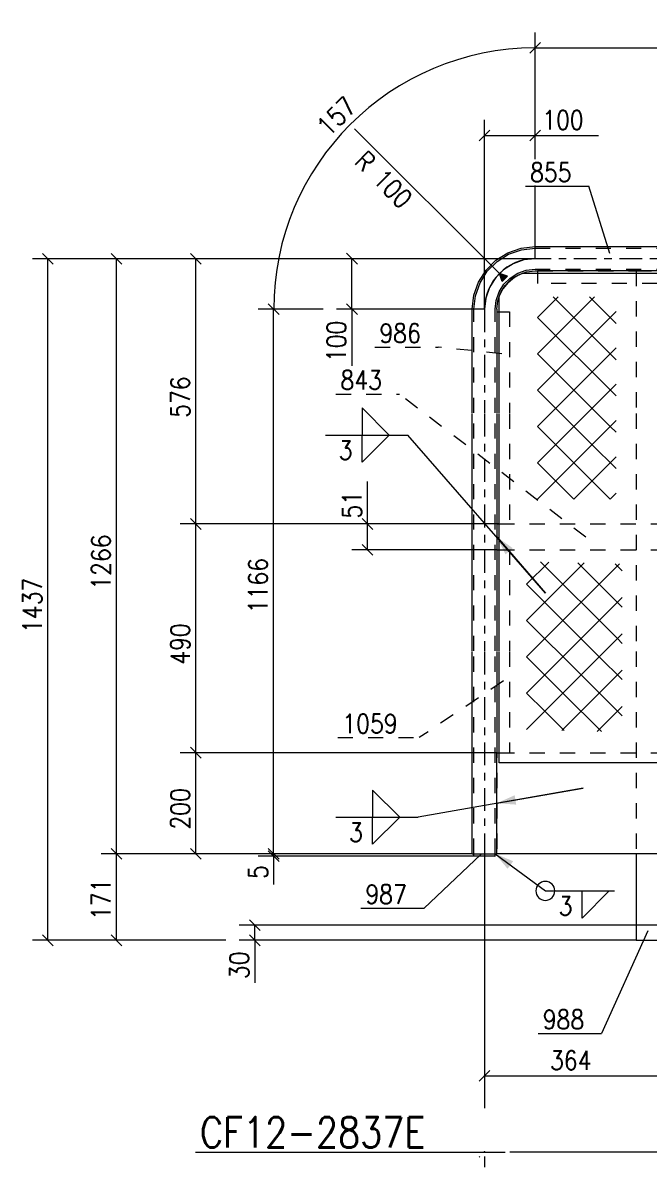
# Model space of a CAD drawing. Header units: millimetres. Extents: x 5 to 846, y 5 to 599.
# Drawn here: x 469.5 to 552.1, y 257.9 to 408.8 of the extents above; entities that cross this region are included whole.
import ezdxf

# ---------------------------------------------------------------- set-up
doc = ezdxf.new("R2010")
doc.units = ezdxf.units.MM
for name, pattern in [('XKITLINE00', [0]), ('XKITLINE02', [4, 2, -2]), ('XKITLINE03', [6, 3, -1, 1, -1])]:
    doc.linetypes.add(name, pattern=pattern)
for name, color, linetype, lineweight in [('Cota', 4, 'Continuous', 0), ('Marca da peça', 2, 'Continuous', 0), ('Objeto gráfico', 3, 'Continuous', 0), ('Peça', 2, 'Continuous', 0), ('Solda', 1, 'Continuous', 0), ('Texto', 7, 'Continuous', 0)]:
    doc.layers.add(name, color=color, linetype=linetype, lineweight=lineweight)
doc.styles.add('ROMANS', font='ROMANS__.TTF')
doc.styles.add('SIMPLEX', font='SIMPLEX_.TTF')

# ---------------------------------------------------------------- blocks, each defined once
blk = doc.blocks.new('*A82')
at = {"layer": 'Peça', "color": 4, "linetype": 'XKITLINE00', "lineweight": 0}
for p, q in [((531.96, 339.32), (532.3, 339.32)), ((531.96, 339.32), (531.96, 325.98)), ((531.96, 325.88), (531.96, 312.55)), ((531.96, 312.55), (532.3, 312.55))]:
    blk.add_line(p, q, dxfattribs=at)
at = {"layer": 'Peça', "color": 7, "linetype": 'XKITLINE02', "lineweight": 0}
for p, q in [((532.3, 339.32), (533.63, 339.32)), ((533.63, 339.32), (533.63, 325.98)), ((533.63, 325.88), (533.63, 312.55)), ((532.3, 312.55), (533.63, 312.55))]:
    blk.add_line(p, q, dxfattribs=at)
blk = doc.blocks.new('*A83')
at = {"layer": 'Peça', "color": 4, "linetype": 'XKITLINE00', "lineweight": 0}
for p, q in [((531.96, 370.71), (532.3, 370.71)), ((531.96, 370.71), (531.96, 357.37)), ((531.96, 357.27), (531.96, 342.72)), ((531.96, 342.72), (532.3, 342.72))]:
    blk.add_line(p, q, dxfattribs=at)
at = {"layer": 'Peça', "color": 7, "linetype": 'XKITLINE02', "lineweight": 0}
for p, q in [((532.3, 370.71), (533.63, 370.71)), ((533.63, 370.71), (533.63, 357.37)), ((533.63, 357.27), (533.63, 342.72)), ((532.3, 342.72), (533.63, 342.72))]:
    blk.add_line(p, q, dxfattribs=at)
blk = doc.blocks.new('*A86')
at = {"layer": 'Peça', "color": 4, "linetype": 'XKITLINE00', "lineweight": 0}
for p, q in [((528.95, 298.9), (528.95, 299.22)), ((531.71, 298.9), (528.95, 298.9)), ((530.35, 299.22), (530.35, 298.9)), ((531.75, 298.9), (531.71, 298.9)), ((531.75, 298.9), (531.75, 299.22))]:
    blk.add_line(p, q, dxfattribs=at)
at = {"layer": 'Peça', "color": 7, "linetype": 'XKITLINE02', "lineweight": 0}
for p, q in [((528.95, 299.22), (531.75, 299.22)), ((531.71, 298.9), (531.75, 298.9))]:
    blk.add_line(p, q, dxfattribs=at)
blk = doc.blocks.new('*A87')
at = {"layer": 'Peça', "color": 4, "linetype": 'XKITLINE00', "lineweight": 0}
for p, q in [((531.96, 299.22), (531.96, 312.55)), ((531.96, 312.55), (532.3, 312.55)), ((604.86, 312.55), (605.19, 312.55)), ((605.19, 312.55), (605.19, 299.22)), ((569.13, 299.22), (531.96, 299.22)), ((605.19, 299.22), (569.23, 299.22))]:
    blk.add_line(p, q, dxfattribs=at)
at = {"layer": 'Peça', "color": 7, "linetype": 'XKITLINE02', "lineweight": 0}
for p, q in [((532.3, 312.55), (569.13, 312.55)), ((569.23, 312.55), (604.86, 312.55))]:
    blk.add_line(p, q, dxfattribs=at)
blk = doc.blocks.new('*A88')
at = {"layer": 'Peça', "color": 4, "linetype": 'XKITLINE00', "lineweight": 0}
for p, q in [((533.47, 374.59), (532.78, 373.74)), ((534.32, 375.28), (533.47, 374.59)), ((535.31, 375.76), (534.32, 375.28)), ((569.13, 375.76), (535.31, 375.76)), ((601.85, 375.76), (569.23, 375.76)), ((601.85, 375.76), (602.83, 375.28)), ((603.69, 374.59), (602.83, 375.28)), ((604.37, 373.74), (603.69, 374.59)), ((532.78, 373.74), (532.3, 372.76)), ((604.86, 372.76), (604.37, 373.74)), ((532.3, 357.37), (532.3, 372.76)), ((604.86, 357.37), (604.86, 372.76)), ((532.3, 325.98), (532.3, 357.27)), ((604.86, 325.98), (604.86, 357.27)), ((532.3, 311.22), (532.3, 325.88)), ((604.86, 311.22), (604.86, 325.88)), ((569.13, 311.22), (532.3, 311.22)), ((604.86, 311.22), (569.23, 311.22))]:
    blk.add_line(p, q, dxfattribs=at)
at = {"layer": 'Peça', "color": 7, "linetype": 'XKITLINE02', "lineweight": 0}
for p, q in [((532.78, 373.74), (533.47, 374.59)), ((533.47, 374.59), (534.32, 375.28)), ((602.83, 375.28), (603.69, 374.59)), ((603.69, 374.59), (604.37, 373.74))]:
    blk.add_line(p, q, dxfattribs=at)
blk = doc.blocks.new('*A89')
at = {"layer": 'Peça', "color": 4, "linetype": 'XKITLINE00', "lineweight": 0}
for p, q in [((532.3, 342.72), (531.96, 342.72)), ((531.96, 342.72), (531.96, 339.32)), ((604.86, 342.72), (605.19, 342.72)), ((605.19, 342.72), (605.19, 339.32)), ((531.96, 339.32), (532.3, 339.32)), ((604.86, 339.32), (605.19, 339.32))]:
    blk.add_line(p, q, dxfattribs=at)
at = {"layer": 'Peça', "color": 7, "linetype": 'XKITLINE02', "lineweight": 0}
for p, q in [((532.3, 342.72), (569.13, 342.72)), ((569.23, 342.72), (604.86, 342.72)), ((532.3, 339.32), (569.13, 339.32)), ((569.23, 339.32), (604.86, 339.32))]:
    blk.add_line(p, q, dxfattribs=at)
blk = doc.blocks.new('*A90')
at = {"layer": 'Peça', "color": 4, "linetype": 'XKITLINE00', "lineweight": 0}
for p, q in [((569.13, 376.1), (537.35, 376.1)), ((537.35, 376.1), (537.35, 375.76)), ((599.8, 376.1), (569.23, 376.1)), ((599.8, 376.1), (599.8, 375.76))]:
    blk.add_line(p, q, dxfattribs=at)
at = {"layer": 'Peça', "color": 7, "linetype": 'XKITLINE02', "lineweight": 0}
for p, q in [((537.35, 375.76), (537.35, 374.43)), ((569.13, 374.43), (537.35, 374.43)), ((599.8, 374.43), (569.23, 374.43)), ((599.8, 375.76), (599.8, 374.43))]:
    blk.add_line(p, q, dxfattribs=at)
blk = doc.blocks.new('*A91')
at = {"layer": 'Peça', "color": 7, "linetype": 'XKITLINE02', "lineweight": 0}
for p, q in [((550.35, 376.1), (554.59, 376.1)), ((550.35, 376.1), (550.35, 357.37)), ((554.16, 376.1), (554.16, 357.37)), ((554.59, 376.1), (554.59, 357.37)), ((554.16, 371.43), (554.59, 371.43)), ((550.35, 357.27), (550.35, 325.98)), ((554.16, 357.27), (554.16, 325.98)), ((554.59, 357.27), (554.59, 325.98)), ((550.35, 325.88), (550.35, 299.22)), ((554.16, 325.88), (554.16, 287.8)), ((554.59, 325.88), (554.59, 299.22))]:
    blk.add_line(p, q, dxfattribs=at)
at = {"layer": 'Peça', "color": 4, "linetype": 'XKITLINE00', "lineweight": 0}
for p, q in [((550.35, 299.22), (550.35, 287.8)), ((554.59, 287.8), (554.59, 299.22)), ((550.35, 287.8), (554.59, 287.8))]:
    blk.add_line(p, q, dxfattribs=at)
blk = doc.blocks.new('*A92')
at = {"layer": 'Peça', "color": 4, "linetype": 'XKITLINE00', "lineweight": 0}
for p, q in [((533.43, 378.5), (535.18, 379.11)), ((535.18, 379.11), (537.02, 379.32)), ((537.02, 379.32), (569.13, 379.32)), ((569.23, 379.32), (600.13, 379.32)), ((600.13, 379.32), (601.98, 379.11)), ((601.98, 379.11), (603.73, 378.5)), ((530.55, 376.2), (531.86, 377.51)), ((531.86, 377.51), (533.43, 378.5)), ((603.73, 378.5), (605.29, 377.51)), ((605.29, 377.51), (606.61, 376.2)), ((529.56, 374.63), (530.55, 376.2)), ((534.83, 375.6), (535.9, 375.97)), ((535.9, 375.97), (537.02, 376.1)), ((537.02, 376.1), (537.35, 376.1)), ((599.8, 376.1), (600.13, 376.1)), ((600.13, 376.1), (601.26, 375.97)), ((601.26, 375.97), (602.33, 375.6)), ((607.59, 374.63), (606.61, 376.2)), ((528.95, 372.88), (529.56, 374.63)), ((533.07, 374.19), (533.87, 374.99)), ((533.87, 374.99), (534.83, 375.6)), ((602.33, 375.6), (603.29, 374.99)), ((603.29, 374.99), (604.09, 374.19)), ((608.2, 372.88), (607.59, 374.63)), ((528.74, 371.04), (528.95, 372.88)), ((532.09, 372.17), (532.47, 373.23)), ((532.47, 373.23), (533.07, 374.19)), ((604.69, 373.23), (604.09, 374.19)), ((605.06, 372.17), (604.69, 373.23)), ((608.41, 371.04), (608.2, 372.88)), ((531.96, 371.04), (532.09, 372.17)), ((605.19, 371.04), (605.06, 372.17)), ((528.74, 357.37), (528.74, 371.04)), ((531.96, 371.04), (531.96, 370.71)), ((605.19, 371.04), (605.19, 370.71)), ((608.41, 357.37), (608.41, 371.04)), ((528.74, 325.98), (528.74, 357.27)), ((608.41, 325.98), (608.41, 357.27)), ((528.74, 299.22), (528.74, 325.88)), ((608.41, 299.22), (608.41, 325.88)), ((528.74, 299.22), (531.96, 299.22)), ((605.19, 299.22), (608.41, 299.22))]:
    blk.add_line(p, q, dxfattribs=at)
at = {"layer": 'Peça', "color": 7, "linetype": 'XKITLINE02', "lineweight": 0}
for p, q in [((533.52, 378.3), (535.23, 378.9)), ((535.23, 378.9), (537.02, 379.1)), ((537.02, 379.1), (569.13, 379.1)), ((569.23, 379.1), (600.13, 379.1)), ((600.13, 379.1), (601.93, 378.9)), ((601.93, 378.9), (603.63, 378.3)), ((532, 377.34), (533.52, 378.3)), ((603.63, 378.3), (605.16, 377.34)), ((529.76, 374.54), (530.72, 376.07)), ((530.72, 376.07), (532, 377.34)), ((534.73, 375.79), (535.85, 376.18)), ((535.85, 376.18), (537.02, 376.31)), ((537.02, 376.31), (569.13, 376.31)), ((537.35, 376.1), (569.13, 376.1)), ((569.23, 376.31), (600.13, 376.31)), ((569.23, 376.1), (599.8, 376.1)), ((600.13, 376.31), (601.31, 376.18)), ((601.31, 376.18), (602.42, 375.79)), ((605.16, 377.34), (606.44, 376.07)), ((607.4, 374.54), (606.44, 376.07)), ((529.16, 372.83), (529.76, 374.54)), ((532.9, 374.33), (533.73, 375.16)), ((533.73, 375.16), (534.73, 375.79)), ((602.42, 375.79), (603.42, 375.16)), ((603.42, 375.16), (604.26, 374.33)), ((607.99, 372.83), (607.4, 374.54)), ((528.96, 371.04), (529.16, 372.83)), ((531.88, 372.21), (532.27, 373.33)), ((532.27, 373.33), (532.9, 374.33)), ((604.89, 373.33), (604.26, 374.33)), ((605.28, 372.21), (604.89, 373.33)), ((608.19, 371.04), (607.99, 372.83)), ((531.75, 371.04), (531.88, 372.21)), ((605.41, 371.04), (605.28, 372.21)), ((528.96, 357.37), (528.96, 371.04)), ((531.75, 357.37), (531.75, 371.04)), ((531.96, 370.71), (531.96, 357.37)), ((605.19, 370.71), (605.19, 357.37)), ((605.41, 357.37), (605.41, 371.04)), ((608.19, 357.37), (608.19, 371.04)), ((528.96, 325.98), (528.96, 357.27)), ((531.75, 325.98), (531.75, 357.27)), ((531.96, 357.27), (531.96, 325.98)), ((605.19, 357.27), (605.19, 325.98)), ((605.41, 325.98), (605.41, 357.27)), ((608.19, 325.98), (608.19, 357.27)), ((528.96, 299.22), (528.96, 325.88)), ((531.75, 299.22), (531.75, 325.88)), ((531.96, 325.88), (531.96, 299.22)), ((605.19, 325.88), (605.19, 299.22)), ((605.41, 299.22), (605.41, 325.88)), ((608.19, 299.22), (608.19, 325.88))]:
    blk.add_line(p, q, dxfattribs=at)
at = {"layer": 'Peça', "color": 7, "linetype": 'XKITLINE03', "lineweight": 0}
for p, q in [((535.54, 377.54), (534.13, 377.05)), ((537.02, 377.71), (535.54, 377.54)), ((569.13, 377.71), (537.02, 377.71)), ((600.13, 377.71), (569.23, 377.71)), ((601.62, 377.54), (600.13, 377.71)), ((603.03, 377.05), (601.62, 377.54)), ((532.86, 376.25), (531.81, 375.2)), ((534.13, 377.05), (532.86, 376.25)), ((604.29, 376.25), (603.03, 377.05)), ((605.35, 375.2), (604.29, 376.25)), ((531.81, 375.2), (531.01, 373.93)), ((606.14, 373.93), (605.35, 375.2)), ((531.01, 373.93), (530.52, 372.52)), ((606.63, 372.52), (606.14, 373.93)), ((530.52, 372.52), (530.35, 371.04)), ((606.8, 371.04), (606.63, 372.52)), ((530.35, 371.04), (530.35, 357.37)), ((606.8, 357.37), (606.8, 371.04)), ((530.35, 357.27), (530.35, 325.98)), ((606.8, 325.98), (606.8, 357.27)), ((530.35, 325.88), (530.35, 299.22)), ((606.8, 299.22), (606.8, 325.88))]:
    blk.add_line(p, q, dxfattribs=at)
blk = doc.blocks.new('*A143')
at = {"layer": 'Objeto gráfico', "color": 2, "linetype": 'XKITLINE00', "lineweight": 0}
for p, q in [((535.9, 334.78), (538.82, 337.7)), ((535.9, 329.99), (543.49, 337.58)), ((535.9, 325.2), (548.16, 337.47)), ((547.87, 327.6), (537.75, 337.73)), ((548.5, 331.76), (542.66, 337.6)), ((548.5, 336.55), (547.57, 337.48)), ((545.48, 325.2), (535.9, 334.78)), ((535.9, 320.41), (548.5, 333.01)), ((543.08, 322.81), (535.9, 329.99)), ((535.9, 315.62), (548.5, 328.23)), ((548.5, 326.97), (547.87, 327.6)), ((540.69, 320.41), (535.9, 325.2)), ((548.5, 322.18), (545.48, 325.2)), ((540.55, 315.48), (548.5, 323.44)), ((548.5, 317.39), (543.08, 322.81)), ((538.3, 318.02), (535.9, 320.41)), ((545.78, 315.33), (540.69, 320.41)), ((545.2, 315.34), (548.5, 318.65)), ((540.84, 315.48), (538.3, 318.02))]:
    blk.add_line(p, q, dxfattribs=at)
blk = doc.blocks.new('*A144')
at = {"layer": 'Objeto gráfico', "color": 2, "linetype": 'XKITLINE00', "lineweight": 0}
for p, q in [((537.34, 369.95), (540.07, 372.68)), ((537.34, 365.16), (544.84, 372.66)), ((547.69, 364.39), (539.4, 372.68)), ((547.69, 369.18), (544.2, 372.66)), ((537.34, 360.37), (547.69, 370.73)), ((547.69, 359.6), (537.34, 369.95)), ((537.34, 355.58), (547.69, 365.94)), ((546.92, 355.58), (537.34, 365.16)), ((537.34, 350.79), (547.69, 361.15)), ((544.52, 353.19), (537.34, 360.37)), ((537.34, 346), (547.69, 356.36)), ((542.13, 350.79), (537.34, 355.58)), ((547.69, 354.81), (546.92, 355.58)), ((547.69, 350.02), (544.52, 353.19)), ((539.73, 348.4), (537.34, 350.79)), ((542.13, 346), (547.69, 351.57)), ((546.92, 346), (542.13, 350.79)), ((542.13, 346), (539.73, 348.4)), ((546.92, 346), (547.69, 346.78))]:
    blk.add_line(p, q, dxfattribs=at)
blk = doc.blocks.new('*A386')
at = {"layer": 'Cota', "color": 7, "linetype": 'XKITLINE00', "lineweight": 0}
for p, q in [((531.96, 312.55), (490.22, 312.55)), ((491.56, 313.26), (492.98, 311.84)), ((492.27, 299.22), (492.27, 312.55)), ((528.74, 299.22), (490.22, 299.22)), ((491.56, 299.92), (492.98, 298.51))]:
    blk.add_line(p, q, dxfattribs=at)
at = {"layer": 'Cota', "color": 3}
for p in [(492.27, 312.55), (492.27, 299.22)]:
    blk.add_point(p, dxfattribs=at)
at = {"layer": 'Cota', "color": 3, "style": 'SIMPLEX', "width": 0.85}
blk.add_text('200', height=2.5, rotation=90.0002, dxfattribs=at).set_placement((491.47, 302.4))
blk = doc.blocks.new('*A387')
at = {"layer": 'Cota', "color": 7, "linetype": 'XKITLINE00', "lineweight": 0}
for p, q in [((537.02, 377.71), (479.78, 377.71)), ((481.13, 378.41), (482.54, 377)), ((481.83, 299.22), (481.83, 377.71)), ((528.74, 299.22), (479.78, 299.22)), ((481.13, 299.92), (482.54, 298.51))]:
    blk.add_line(p, q, dxfattribs=at)
at = {"layer": 'Cota', "color": 3}
for p in [(481.83, 377.71), (481.83, 299.22)]:
    blk.add_point(p, dxfattribs=at)
at = {"layer": 'Cota', "color": 3, "style": 'SIMPLEX', "width": 0.85}
blk.add_text('1266', height=2.5, rotation=90.0002, dxfattribs=at).set_placement((481.03, 334.05))
blk = doc.blocks.new('*A388')
at = {"layer": 'Cota', "color": 7, "linetype": 'XKITLINE00', "lineweight": 0}
for p, q in [((528.74, 299.22), (479.78, 299.22)), ((481.13, 299.92), (482.54, 298.51)), ((481.83, 287.8), (481.83, 299.22)), ((481.13, 288.5), (482.54, 287.09)), ((496.25, 287.8), (479.78, 287.8)), ((550.35, 287.8), (499.75, 287.8))]:
    blk.add_line(p, q, dxfattribs=at)
at = {"layer": 'Cota', "color": 3}
for p in [(481.83, 299.22), (481.83, 287.8)]:
    blk.add_point(p, dxfattribs=at)
at = {"layer": 'Cota', "color": 3, "style": 'SIMPLEX', "width": 0.85}
blk.add_text('171', height=2.5, rotation=90.0002, dxfattribs=at).set_placement((481.03, 290.49))
blk = doc.blocks.new('*A389')
at = {"layer": 'Cota', "color": 7, "linetype": 'XKITLINE00', "lineweight": 0}
for p, q in [((537.02, 377.71), (470.72, 377.71)), ((472.07, 378.41), (473.48, 377)), ((472.77, 287.8), (472.77, 377.71)), ((472.07, 288.5), (473.48, 287.09)), ((496.25, 287.8), (470.72, 287.8)), ((550.35, 287.8), (499.75, 287.8))]:
    blk.add_line(p, q, dxfattribs=at)
at = {"layer": 'Cota', "color": 3}
for p in [(472.77, 377.71), (472.77, 287.8)]:
    blk.add_point(p, dxfattribs=at)
at = {"layer": 'Cota', "color": 3, "style": 'SIMPLEX', "width": 0.85}
blk.add_text('1437', height=2.5, rotation=90.0002, dxfattribs=at).set_placement((471.97, 328.34))
blk = doc.blocks.new('*A392')
at = {"layer": 'Texto', "color": 4, "linetype": 'XKITLINE00', "lineweight": 0}
blk.add_line((492.22, 259.87), (533.09, 259.87), dxfattribs=at)
at = {"layer": 'Texto', "color": 4, "style": 'ROMANS', "width": 0.85}
blk.add_text('CF12-2837E', height=4, dxfattribs=at).set_placement((492.82, 260.47))
blk = doc.blocks.new('*A396')
at = {"layer": 'Solda'}
blk.add_hatch(color=7, dxfattribs=at).paths.add_polyline_path([(531.96, 341.02), (534.07, 339.53), (533.12, 338.71)], flags=17)
at = {"layer": 'Solda', "color": 3, "linetype": 'XKITLINE00', "lineweight": 0}
for p, q in [((517.78, 354.45), (514.2, 358.02)), ((514.2, 358.02), (514.2, 354.45)), ((514.2, 354.45), (517.78, 354.45)), ((514.2, 354.45), (517.78, 354.45)), ((517.78, 354.45), (514.2, 350.88)), ((514.2, 350.88), (514.2, 354.45))]:
    blk.add_line(p, q, dxfattribs=at)
at = {"layer": 'Solda', "color": 7, "linetype": 'XKITLINE00', "lineweight": 0}
for p, q in [((509.36, 354.45), (520.24, 354.45)), ((538.37, 333.57), (520.24, 354.45)), ((531.96, 341.02), (538.37, 333.57))]:
    blk.add_line(p, q, dxfattribs=at)
at = {"layer": 'Solda', "color": 3, "style": 'ROMANS', "width": 0.85}
blk.add_text('3', height=2.5, dxfattribs=at).set_placement((511.11, 351.2))
blk = doc.blocks.new('*A397')
at = {"layer": 'Solda'}
blk.add_hatch(color=7, dxfattribs=at).paths.add_polyline_path([(531.96, 305.88), (534.32, 306.93), (534.53, 305.7)], flags=17)
at = {"layer": 'Solda', "color": 3, "linetype": 'XKITLINE00', "lineweight": 0}
for p, q in [((519.16, 304.03), (515.59, 307.6)), ((515.59, 307.6), (515.59, 304.03)), ((515.59, 304.03), (519.16, 304.03)), ((515.59, 304.03), (519.16, 304.03)), ((519.16, 304.03), (515.59, 300.46)), ((515.59, 300.46), (515.59, 304.03))]:
    blk.add_line(p, q, dxfattribs=at)
at = {"layer": 'Solda', "color": 7, "linetype": 'XKITLINE00', "lineweight": 0}
for p, q in [((543.35, 307.86), (521.62, 304.03)), ((531.96, 305.88), (543.35, 307.86)), ((510.74, 304.03), (521.62, 304.03))]:
    blk.add_line(p, q, dxfattribs=at)
at = {"layer": 'Solda', "color": 3, "style": 'ROMANS', "width": 0.85}
blk.add_text('3', height=2.5, dxfattribs=at).set_placement((512.49, 300.78))
blk = doc.blocks.new('*A398')
at = {"layer": 'Solda'}
blk.add_hatch(color=7, dxfattribs=at).paths.add_polyline_path([(531.75, 299.22), (534.13, 298.23), (533.39, 297.23)], flags=17)
at = {"layer": 'Solda', "color": 7, "linetype": 'XKITLINE00', "lineweight": 0}
for p, q in [((531.75, 299.22), (538.37, 294.32)), ((538.37, 294.32), (547.5, 294.32))]:
    blk.add_line(p, q, dxfattribs=at)
at = {"layer": 'Solda', "color": 3, "linetype": 'XKITLINE00', "lineweight": 0}
for p, q in [((543.22, 294.32), (546.79, 294.32)), ((546.79, 294.32), (543.22, 290.74)), ((543.22, 290.74), (543.22, 294.32))]:
    blk.add_line(p, q, dxfattribs=at)
for start, end in [(90, 270), (270, 90)]:
    blk.add_arc((538.37, 294.32), 1.25, start, end, dxfattribs=at)
at = {"layer": 'Solda', "color": 3, "style": 'ROMANS', "width": 0.85}
blk.add_text('3', height=2.5, dxfattribs=at).set_placement((540.12, 291.07))
blk = doc.blocks.new('*A400')
at = {"layer": 'Marca da peça', "color": 7, "linetype": 'XKITLINE02', "lineweight": 0}
for p in [(532.86, 322.01), (511, 314.53)]:
    blk.add_line(p, (521.74, 314.53), dxfattribs=at)
at = {"layer": 'Marca da peça', "color": 4, "style": 'ROMANS', "width": 0.85}
blk.add_text('1059', height=2.5, dxfattribs=at).set_placement((511.6, 315.13))
blk = doc.blocks.new('*A401')
at = {"layer": 'Marca da peça', "color": 7, "linetype": 'XKITLINE02', "lineweight": 0}
for p in [(515.89, 366.04), (532.62, 365.18)]:
    blk.add_line(p, (524.25, 366.04), dxfattribs=at)
at = {"layer": 'Marca da peça', "color": 4, "style": 'ROMANS', "width": 0.85}
blk.add_text('986', height=2.5, dxfattribs=at).set_placement((516.49, 366.64))
blk = doc.blocks.new('*A404')
at = {"layer": 'Marca da peça', "color": 7, "linetype": 'XKITLINE00', "lineweight": 0}
for p in [(529.87, 299.13), (514.03, 292.03)]:
    blk.add_line(p, (522.38, 292.03), dxfattribs=at)
at = {"layer": 'Marca da peça', "color": 4, "style": 'ROMANS', "width": 0.85}
blk.add_text('987', height=2.5, dxfattribs=at).set_placement((514.63, 292.63))
blk = doc.blocks.new('*A407')
at = {"layer": 'Marca da peça', "color": 7, "linetype": 'XKITLINE02', "lineweight": 0}
for p in [(510.76, 359.86), (543.73, 340.96)]:
    blk.add_line(p, (519.12, 359.86), dxfattribs=at)
at = {"layer": 'Marca da peça', "color": 4, "style": 'ROMANS', "width": 0.85}
blk.add_text('843', height=2.5, dxfattribs=at).set_placement((511.36, 360.46))
blk = doc.blocks.new('*A409')
at = {"layer": 'Marca da peça', "color": 7, "linetype": 'XKITLINE00', "lineweight": 0}
for p in [(551.87, 289.06), (537.43, 275.51)]:
    blk.add_line(p, (545.78, 275.51), dxfattribs=at)
at = {"layer": 'Marca da peça', "color": 4, "style": 'ROMANS', "width": 0.85}
blk.add_text('988', height=2.5, dxfattribs=at).set_placement((538.03, 276.11))
blk = doc.blocks.new('*A410')
at = {"layer": 'Marca da peça', "color": 7, "linetype": 'XKITLINE00', "lineweight": 0}
for p in [(535.76, 387.26), (546.87, 378.4)]:
    blk.add_line(p, (544.11, 387.26), dxfattribs=at)
at = {"layer": 'Marca da peça', "color": 4, "style": 'ROMANS', "width": 0.85}
blk.add_text('855', height=2.5, dxfattribs=at).set_placement((536.36, 387.86))
blk = doc.blocks.new('*A413')
at = {"layer": 'Cota', "color": 7, "linetype": 'XKITLINE00', "lineweight": 0}
for p, q in [((530.35, 371.04), (530.35, 396.01)), ((537.02, 390.84), (537.02, 396.01)), ((531.06, 394.67), (529.64, 393.25)), ((530.35, 393.96), (537.02, 393.96)), ((537.73, 394.67), (536.31, 393.25)), ((537.02, 393.96), (545.39, 393.96)), ((537.02, 393.96), (545.39, 393.96)), ((537.02, 377.71), (537.02, 387.38))]:
    blk.add_line(p, q, dxfattribs=at)
at = {"layer": 'Cota', "color": 3}
for p in [(530.35, 393.96), (537.02, 393.96)]:
    blk.add_point(p, dxfattribs=at)
at = {"layer": 'Cota', "color": 3, "style": 'SIMPLEX', "width": 0.85}
blk.add_text('100', height=2.5, dxfattribs=at).set_placement((537.96, 394.76))
blk = doc.blocks.new('*A415')
at = {"layer": 'Cota', "color": 7, "linetype": 'XKITLINE00', "lineweight": 0}
for p, q in [((530.35, 299.22), (530.35, 267.91)), ((554.59, 287.8), (554.59, 267.91)), ((531.06, 270.62), (529.65, 269.2)), ((555.29, 270.62), (553.88, 269.2)), ((530.35, 269.91), (554.59, 269.91))]:
    blk.add_line(p, q, dxfattribs=at)
at = {"layer": 'Cota', "color": 3}
for p in [(530.35, 269.91), (554.59, 269.91)]:
    blk.add_point(p, dxfattribs=at)
at = {"layer": 'Cota', "color": 3, "style": 'SIMPLEX', "width": 0.85}
blk.add_text('364', height=2.5, dxfattribs=at).set_placement((538.99, 270.71))
blk = doc.blocks.new('*A418')
at = {"layer": 'Cota', "color": 7, "linetype": 'XKITLINE00', "lineweight": 0}
for p, q in [((530.35, 299.22), (530.35, 265.67)), ((606.8, 299.22), (606.8, 257.88)), ((533.69, 259.88), (606.8, 259.88)), ((607.51, 260.59), (606.09, 259.17)), ((529.75, 259.27), (529.65, 259.17)), ((530.35, 259.27), (530.35, 257.88))]:
    blk.add_line(p, q, dxfattribs=at)
at = {"layer": 'Cota', "color": 3}
for p in [(530.35, 259.88), (606.8, 259.88)]:
    blk.add_point(p, dxfattribs=at)
at = {"layer": 'Cota', "color": 3, "style": 'SIMPLEX', "width": 0.85}
blk.add_text('1558', height=2.5, dxfattribs=at).set_placement((564.17, 260.68))
blk = doc.blocks.new('*A420')
at = {"layer": 'Cota', "color": 7, "linetype": 'XKITLINE00', "lineweight": 0}
for p, q in [((499.34, 290.5), (500.75, 289.09)), ((553.16, 289.8), (498, 289.8)), ((499.34, 288.5), (500.75, 287.09)), ((500.05, 287.8), (500.05, 289.8)), ((550.35, 287.8), (498, 287.8)), ((500.05, 287.8), (500.05, 282.21)), ((500.05, 287.8), (500.05, 282.21))]:
    blk.add_line(p, q, dxfattribs=at)
at = {"layer": 'Cota', "color": 3}
for p in [(500.05, 289.8), (500.05, 287.8)]:
    blk.add_point(p, dxfattribs=at)
at = {"layer": 'Cota', "color": 3, "style": 'SIMPLEX', "width": 0.85}
blk.add_text('30', height=2.5, rotation=90.0002, dxfattribs=at).set_placement((499.25, 282.68))
blk = doc.blocks.new('*A421')
at = {"layer": 'Cota', "color": 7, "linetype": 'XKITLINE00', "lineweight": 0}
for p, q in [((537.02, 377.71), (510.82, 377.71)), ((512.17, 378.42), (513.58, 377)), ((512.87, 371.04), (512.87, 377.71)), ((512.17, 371.75), (513.58, 370.33)), ((530.35, 371.04), (510.82, 371.04)), ((512.87, 371.04), (512.87, 363.6)), ((512.87, 371.04), (512.87, 363.6))]:
    blk.add_line(p, q, dxfattribs=at)
at = {"layer": 'Cota', "color": 3}
for p in [(512.87, 377.71), (512.87, 371.04)]:
    blk.add_point(p, dxfattribs=at)
at = {"layer": 'Cota', "color": 3, "style": 'SIMPLEX', "width": 0.85}
blk.add_text('100', height=2.5, rotation=90.0002, dxfattribs=at).set_placement((512.07, 364.07))
blk = doc.blocks.new('*A422')
at = {"layer": 'Cota', "color": 7, "linetype": 'XKITLINE00', "lineweight": 0}
for p, q in [((514.92, 342.72), (514.92, 348.3)), ((514.92, 342.72), (514.92, 348.3)), ((531.96, 342.72), (512.87, 342.72)), ((514.21, 343.42), (515.62, 342.01)), ((514.92, 339.32), (514.92, 342.72)), ((514.21, 340.02), (515.62, 338.61)), ((531.96, 339.32), (512.87, 339.32))]:
    blk.add_line(p, q, dxfattribs=at)
at = {"layer": 'Cota', "color": 3}
for p in [(514.92, 342.72), (514.92, 339.32)]:
    blk.add_point(p, dxfattribs=at)
at = {"layer": 'Cota', "color": 3, "style": 'SIMPLEX', "width": 0.85}
blk.add_text('51', height=2.5, rotation=90.0002, dxfattribs=at).set_placement((514.12, 343.42))
blk = doc.blocks.new('*A423')
at = {"layer": 'Cota', "color": 7, "linetype": 'XKITLINE00', "lineweight": 0}
for p, q in [((537.02, 390.84), (537.02, 407.56)), ((537.73, 406.22), (536.31, 404.81)), ((537.02, 377.71), (537.02, 387.38)), ((501.84, 371.75), (503.25, 370.33)), ((509.07, 371.04), (500.5, 371.04)), ((530.35, 371.04), (512.57, 371.04))]:
    blk.add_line(p, q, dxfattribs=at)
blk.add_arc((537.02, 371.04), 34.47, 90, 180, dxfattribs=at)
at = {"layer": 'Cota', "color": 7}
for p in [(537.02, 405.51), (502.55, 371.04)]:
    blk.add_point(p, dxfattribs=at)
at = {"layer": 'Cota', "color": 3, "style": 'SIMPLEX', "width": 0.85}
blk.add_text('157', height=2.5, rotation=45.0001, dxfattribs=at).set_placement((509.78, 393.69))
blk = doc.blocks.new('*A426')
at = {"layer": 'Cota'}
blk.add_hatch(color=7, dxfattribs=at).paths.add_polyline_path([(532.67, 374.71), (532.31, 375.76), (533.37, 375.41)], flags=17)
at = {"layer": 'Cota', "color": 7, "linetype": 'XKITLINE00', "lineweight": 0}
for p, q in [((532.31, 375.76), (513.22, 394.85)), ((533.37, 375.41), (532.31, 375.76)), ((532.67, 374.71), (532.31, 375.76)), ((533.37, 375.41), (532.67, 374.71))]:
    blk.add_line(p, q, dxfattribs=at)
blk.add_arc((537.03, 371.05), 6.67, 90, 180, dxfattribs=at)
at = {"layer": 'Cota', "color": 3, "style": 'SIMPLEX', "width": 0.85}
blk.add_text('R 100', height=2.5, rotation=-45.0001, dxfattribs=at).set_placement((513.04, 390.37))
blk = doc.blocks.new('*A427')
at = {"layer": 'Cota', "color": 7, "linetype": 'XKITLINE00', "lineweight": 0}
for p, q in [((501.83, 371.75), (503.25, 370.33)), ((509.07, 371.04), (500.49, 371.04)), ((502.54, 299.22), (502.54, 371.04)), ((530.35, 371.04), (512.57, 371.04)), ((528.74, 299.22), (500.49, 299.22)), ((501.83, 299.92), (503.25, 298.51))]:
    blk.add_line(p, q, dxfattribs=at)
at = {"layer": 'Cota', "color": 3}
for p in [(502.54, 371.04), (502.54, 299.22)]:
    blk.add_point(p, dxfattribs=at)
at = {"layer": 'Cota', "color": 3, "style": 'SIMPLEX', "width": 0.85}
blk.add_text('1166', height=2.5, rotation=90.0002, dxfattribs=at).set_placement((501.74, 330.95))
blk = doc.blocks.new('*A428')
at = {"layer": 'Cota', "color": 7, "linetype": 'XKITLINE00', "lineweight": 0}
for p, q in [((528.74, 299.22), (500.49, 299.22)), ((531.75, 298.9), (500.49, 298.9)), ((501.83, 299.92), (503.25, 298.51)), ((501.83, 299.61), (503.25, 298.19)), ((502.54, 298.9), (502.54, 299.22)), ((502.54, 298.9), (502.54, 295.17)), ((502.54, 298.9), (502.54, 295.17))]:
    blk.add_line(p, q, dxfattribs=at)
at = {"layer": 'Cota', "color": 3}
for p in [(502.54, 299.22), (502.54, 298.9)]:
    blk.add_point(p, dxfattribs=at)
at = {"layer": 'Cota', "color": 3, "style": 'SIMPLEX', "width": 0.85}
blk.add_text('5', height=2.5, rotation=90.0002, dxfattribs=at).set_placement((501.74, 295.88))
blk = doc.blocks.new('*A429')
at = {"layer": 'Cota', "color": 7, "linetype": 'XKITLINE00', "lineweight": 0}
for p, q in [((537.02, 390.84), (537.02, 407.57)), ((600.13, 397.68), (600.13, 407.57)), ((537.73, 406.23), (536.31, 404.81)), ((600.84, 406.23), (599.43, 404.81)), ((537.02, 405.52), (600.13, 405.52)), ((600.13, 377.71), (600.13, 394.18)), ((537.02, 377.71), (537.02, 387.38))]:
    blk.add_line(p, q, dxfattribs=at)
at = {"layer": 'Cota', "color": 3}
for p in [(537.02, 405.52), (600.13, 405.52)]:
    blk.add_point(p, dxfattribs=at)
at = {"layer": 'Cota', "color": 3, "style": 'SIMPLEX', "width": 0.85}
blk.add_text('1358', height=2.5, dxfattribs=at).set_placement((564.17, 406.32))
blk = doc.blocks.new('*A432')
at = {"layer": 'Cota', "color": 7, "linetype": 'XKITLINE00', "lineweight": 0}
for p, q in [((537.02, 377.71), (490.22, 377.71)), ((491.56, 378.41), (492.98, 377)), ((492.27, 342.72), (492.27, 377.71)), ((531.96, 342.72), (490.22, 342.72)), ((491.56, 343.42), (492.98, 342.01))]:
    blk.add_line(p, q, dxfattribs=at)
at = {"layer": 'Cota', "color": 3}
for p in [(492.27, 377.71), (492.27, 342.72)]:
    blk.add_point(p, dxfattribs=at)
at = {"layer": 'Cota', "color": 3, "style": 'SIMPLEX', "width": 0.85}
blk.add_text('576', height=2.5, rotation=90.0002, dxfattribs=at).set_placement((491.47, 356.73))
blk = doc.blocks.new('*A433')
at = {"layer": 'Cota', "color": 7, "linetype": 'XKITLINE00', "lineweight": 0}
for p, q in [((531.96, 342.72), (490.22, 342.72)), ((491.56, 343.42), (492.98, 342.01)), ((492.27, 312.55), (492.27, 342.72)), ((531.96, 312.55), (490.22, 312.55)), ((491.56, 313.26), (492.98, 311.84))]:
    blk.add_line(p, q, dxfattribs=at)
at = {"layer": 'Cota', "color": 3}
for p in [(492.27, 342.72), (492.27, 312.55)]:
    blk.add_point(p, dxfattribs=at)
at = {"layer": 'Cota', "color": 3, "style": 'SIMPLEX', "width": 0.85}
blk.add_text('490', height=2.5, rotation=90.0002, dxfattribs=at).set_placement((491.47, 324.15))

msp = doc.modelspace()

# ---------------------------------------------------------------- block references
at = {"lineweight": 0}
for name in ['*A423', '*A429', '*A413', '*A426', '*A410', '*A92', '*A389', '*A387', '*A432', '*A421', '*A90', '*A91', '*A88', '*A427', '*A144', '*A83', '*A401', '*A407', '*A396', '*A422', '*A433', '*A89', '*A82', '*A143', '*A400', '*A386', '*A87', '*A397', '*A388', '*A428', '*A404', '*A86', '*A415', '*A418', '*A398', '*A420', '*A409', '*A392']:
    msp.add_blockref(name, (0, 0), dxfattribs=at)

doc.saveas('drawing.dxf')
